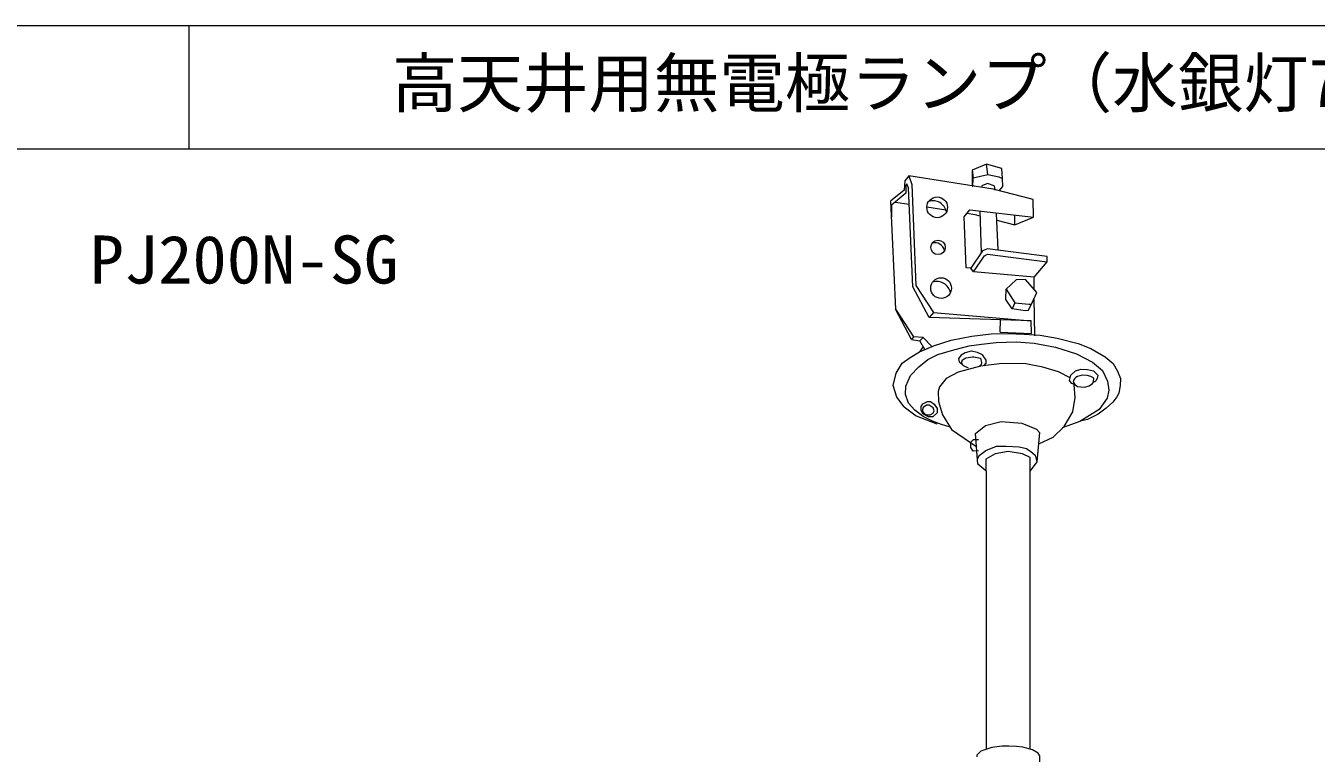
# Model space of a CAD drawing. Units: millimetres, scale not verified. Extents: x -1348 to 1152, y -2025 to -250.
# Drawn here: x -710.3 to -316.2, y -471.7 to -249.7 of the extents above; entities that cross this region are included whole.
import ezdxf
from ezdxf.enums import TextEntityAlignment as Align

# ---------------------------------------------------------------- set-up
doc = ezdxf.new("R2010")
doc.units = ezdxf.units.MM
doc.header["$LTSCALE"] = 5
doc.layers.add('0-0_絵', color=7, linetype='Continuous', lineweight=20)
doc.layers.add('0-2_枠', color=7, linetype='Continuous', lineweight=20)
doc.layers.add('0-1_文字', color=7, linetype='Continuous')
doc.styles.add('ＭＳ ゴシック', font='')
doc.styles.get('ＭＳ ゴシック').set_extended_font_data('MS Gothic')

msp = doc.modelspace()

# ---------------------------------------------------------------- linework, layer by layer
at = {"layer": '0-0_絵'}
for p, q in [((-421.345, -293.777), (-420.995, -296.155)), ((-416.464, -295.053), (-416.964, -291.978)), ((-414.564, -298.561), (-414.372, -299.9)), ((-444.747, -303.49), (-440.498, -304.154)), ((-435.151, -304.99), (-429.332, -305.899)), ((-418.977, -306.279), (-418.591, -319.05)), ((-413.333, -317.977), (-413.896, -307.056)), ((-408.3, -310.467), (-402.602, -308.161)), ((-420.878, -324.811), (-417.564, -319.888)), ((-408.272, -334.264), (-409.094, -336.09)), ((-404.163, -336.638), (-403.159, -334.629)), ((-402.191, -344.305), (-402.322, -332.815)), ((-412.728, -343.204), (-412.649, -339.508)), ((-436.299, -344.861), (-439.231, -344.664)), ((-435.71, -348.491), (-437.295, -345.91)), ((-436.238, -347.632), (-437.263, -349.155)), ((-428.027, -372.248), (-430.704, -371.4)), ((-419.111, -380.823), (-419.216, -380.962)), ((-416.949, -470.577), (-416.949, -385.502)), ((-403.676, -385.502), (-403.676, -470.523))]:
    msp.add_line(p, q, dxfattribs=at)
for points in [[(-413.018, -300.07), (-411.891, -298.802), (-412.032, -296.267), (-412.193, -293.308), (-416.964, -291.978), (-421.345, -293.777), (-421.267, -298.47)], [(-421.117, -298.849), (-420.995, -296.155), (-416.464, -295.053), (-413.158, -295.788), (-412.032, -296.267)], [(-402.352, -330.121), (-402.394, -326.454), (-398.44, -321.782), (-398.44, -320.172), (-416.618, -317.806), (-418.132, -318.374), (-421.73, -323.675), (-423.15, -323.581), (-423.718, -308.054), (-422.014, -305.877), (-402.602, -308.161), (-402.663, -302.752), (-414.846, -299.566), (-440.598, -295.542), (-441.877, -297.035), (-442.091, -299.914), (-446.235, -303.258), (-444.69, -336.218), (-439.231, -344.664), (-439.849, -345.488), (-444.69, -336.218)], [(-439.371, -329.38), (-440.722, -299.127), (-441.237, -297.995), (-441.557, -298.315), (-441.557, -300.767), (-445.929, -304.5), (-445.929, -307.973)], [(-440.598, -295.542), (-439.745, -298.101), (-438.465, -329.026), (-433.115, -337.238), (-434.412, -338.763), (-439.371, -329.38)], [(-414.564, -298.561), (-416.667, -297.796), (-418.388, -298.561), (-418.403, -298.989)], [(-422.827, -306.915), (-420.483, -307.281), (-418.935, -307.686)], [(-413.794, -309.031), (-408.3, -310.467), (-408.3, -307.49)], [(-417.564, -319.888), (-416.618, -319.415), (-398.44, -321.782)], [(-402.394, -326.454), (-420.878, -324.811), (-421.73, -323.675)], [(-404.163, -336.638), (-405.076, -336.729), (-409.094, -336.09), (-411.011, -333.259), (-410.92, -330.063)], [(-433.115, -337.238), (-403.302, -339.772), (-434.412, -338.763)], [(-412.728, -343.204), (-403.135, -343.597), (-403.302, -339.772)], [(-442.071, -366.054), (-444.291, -363.07), (-445.401, -359.462), (-444.499, -355.785), (-442.695, -352.732), (-440.267, -350.997), (-437.353, -349.193), (-432.8, -347.248), (-427.683, -345.649), (-421.447, -344.45), (-415.451, -343.73), (-410.574, -343.651), (-405.458, -343.81), (-400.581, -344.13), (-395.384, -345.01), (-388.909, -346.689), (-385.071, -348.208), (-380.674, -350.766), (-378.275, -352.765), (-376.916, -355.163), (-376.037, -357.322), (-376.117, -359.48), (-376.517, -361.879), (-377.156, -362.998), (-378.355, -364.597), (-380.354, -366.436), (-382.832, -368.274), (-386.11, -369.873), (-388.272, -370.399)], [(-430.704, -371.4), (-433.416, -370.432), (-436.277, -368.947), (-438.8, -367.065), (-440.737, -364.902), (-441.698, -362.285), (-441.582, -359.726), (-440.087, -356.456), (-437.57, -353.759), (-434.808, -351.523), (-431.75, -350.043), (-426.943, -348.593), (-422.223, -347.413), (-418.463, -346.837), (-413.989, -346.335), (-407.824, -346.198), (-402.39, -346.609), (-395.815, -347.796), (-389.422, -349.805), (-384.537, -352.408), (-381.516, -354.96), (-379.949, -358.225), (-379.557, -360.968), (-380.079, -363.319), (-382.561, -366.846), (-388.439, -370.503), (-393.794, -372.462)], [(-439.849, -345.488), (-437.295, -345.91), (-436.299, -344.861), (-433.565, -347.575)], [(-424.609, -350.243), (-425.421, -351.25), (-425.226, -352.322), (-424.089, -353.427), (-422.562, -354.077)], [(-417.753, -353.46), (-417.038, -352.647), (-416.973, -351.77), (-418.143, -350.178), (-419.637, -349.43), (-421.554, -349.041), (-423.439, -349.495), (-424.609, -350.243)], [(-391.39, -357.139), (-394.96, -355.307), (-399.742, -353.949), (-404.958, -352.862), (-412.13, -352.808), (-418.705, -353.568), (-425.604, -355.397), (-429.207, -357.385), (-431.319, -359.932), (-431.723, -361.361), (-431.568, -364.374), (-430.388, -368.412), (-427.612, -372.923), (-419.921, -378.178)], [(-424.196, -353.243), (-424.522, -352.578), (-424.261, -351.693), (-423.22, -351.016), (-421.218, -350.799), (-420.754, -350.759), (-418.716, -351.179), (-418.429, -352.63), (-418.515, -353.086), (-419.062, -353.551)], [(-389.977, -359.165), (-390.816, -358.905), (-391.613, -357.994), (-391.214, -356.344), (-389.791, -355.035), (-388.141, -354.523), (-386.035, -354.58), (-384.214, -355.035), (-382.905, -356.344), (-383.133, -357.368), (-383.531, -358.108), (-383.873, -358.393), (-384.271, -358.336), (-384.157, -357.255), (-385.068, -356.742), (-386.149, -356.401), (-387.686, -356.344), (-389.109, -356.742), (-389.621, -357.084), (-390.019, -357.482), (-390.361, -357.994), (-390.417, -358.393), (-389.905, -359.19), (-389.109, -359.816), (-388.141, -359.929), (-386.889, -359.986), (-385.523, -359.645), (-384.556, -358.905), (-384.271, -358.45), (-384.271, -358.336)], [(-393.18, -371.995), (-390.525, -367.579), (-389.86, -363.19), (-390.193, -359.333), (-390.347, -359.05)], [(-442.071, -366.054), (-438.393, -368.725), (-432.079, -371.188)], [(-393.18, -371.995), (-396.686, -375.342), (-401.085, -377.404)], [(-419.344, -379.4), (-420.985, -379.527), (-421.742, -378.391), (-421.742, -376.75), (-420.859, -375.993), (-419.344, -375.993)], [(-419.676, -381.974), (-419.174, -380.871), (-417.102, -379.317), (-413.846, -378.059), (-410.886, -377.985), (-406.964, -378.207), (-404.67, -378.725), (-403.338, -379.613), (-402.08, -380.797), (-401.548, -382.789)], [(-400.683, -478.832), (-400.683, -472.514), (-401.172, -471.727), (-402.894, -470.745), (-405.863, -469.901), (-407.787, -469.701), (-410.098, -469.596), (-412.142, -469.63), (-415.253, -469.983), (-418.614, -471.16), (-419.826, -472.32), (-419.922, -472.89)]]:
    msp.add_lwpolyline(points, dxfattribs=at)
for points in [[(-401.515, -331.068), (-404.985, -327.142), (-407.815, -327.233), (-410.92, -330.063), (-408.272, -334.264), (-403.889, -334.72), (-403.159, -334.629)], [(-431.936, -367.803), (-433.358, -369.071), (-434.624, -369.034), (-436.337, -368.103), (-436.895, -367.023), (-436.882, -365.929), (-436.381, -365.123), (-434.964, -364.36), (-434.028, -364.404), (-432.938, -365.167), (-431.957, -366.561)], [(-433.196, -367.996), (-432.92, -367.237), (-433.196, -366.27), (-434.439, -365.511), (-435.267, -365.511), (-436.296, -366.208), (-436.466, -366.886), (-436.466, -367.394), (-435.844, -368.128), (-435.267, -368.479), (-434.163, -368.479)], [(-417.136, -385.502), (-419.56, -383.476), (-420.28, -374.125), (-417.227, -371.755), (-412.423, -370.523), (-406.14, -371.015), (-401.622, -372.805), (-400.779, -373.85), (-401.548, -382.789), (-403.618, -385.502), (-403.618, -381.517), (-405.886, -380.32), (-410.272, -379.62), (-414.278, -380.383), (-417.136, -382.026)]]:
    msp.add_lwpolyline(points, close=True, dxfattribs=at)
for centre, radius in [((-431.992, -305.115), 3.161), ((-431.723, -317.344), 2.212), ((-430.782, -329.776), 3.161)]:
    msp.add_circle(centre, radius, dxfattribs=at)
for centre, radius in [((-433.296, -307.308), 4.207), ((-432.635, -318.879), 2.945), ((-432.086, -331.969), 4.207)]:
    msp.add_arc(centre, radius, 10.74784, 107.78118, dxfattribs=at)
at = {"layer": '0-2_枠'}
for p, q in [((-660.445, -287.212), (-660.445, -249.712)), ((-1347.945, -287.212), (1152.055, -287.212))]:
    msp.add_line(p, q, dxfattribs=at)
msp.add_lwpolyline([(-1347.945, -249.712), (-1347.945, -2024.712), (1152.055, -2024.712), (1152.055, -249.712)], close=True, dxfattribs=at)

# ---------------------------------------------------------------- texts
at = {"layer": '0-1_文字', "style": 'ＭＳ ゴシック'}
msp.add_text('高天井用無電極ランプ（水銀灯700W相当）', height=14.66, dxfattribs=at).set_placement((-598.487, -278.892), align=Align.BOTTOM_LEFT)
at = {"layer": '0-1_文字', "style": 'ＭＳ ゴシック', "width": 1.05}
msp.add_text('PJ200N-SG', height=14.66, dxfattribs=at).set_placement((-690.804, -332.771), align=Align.BOTTOM_LEFT)

doc.saveas('drawing.dxf')
